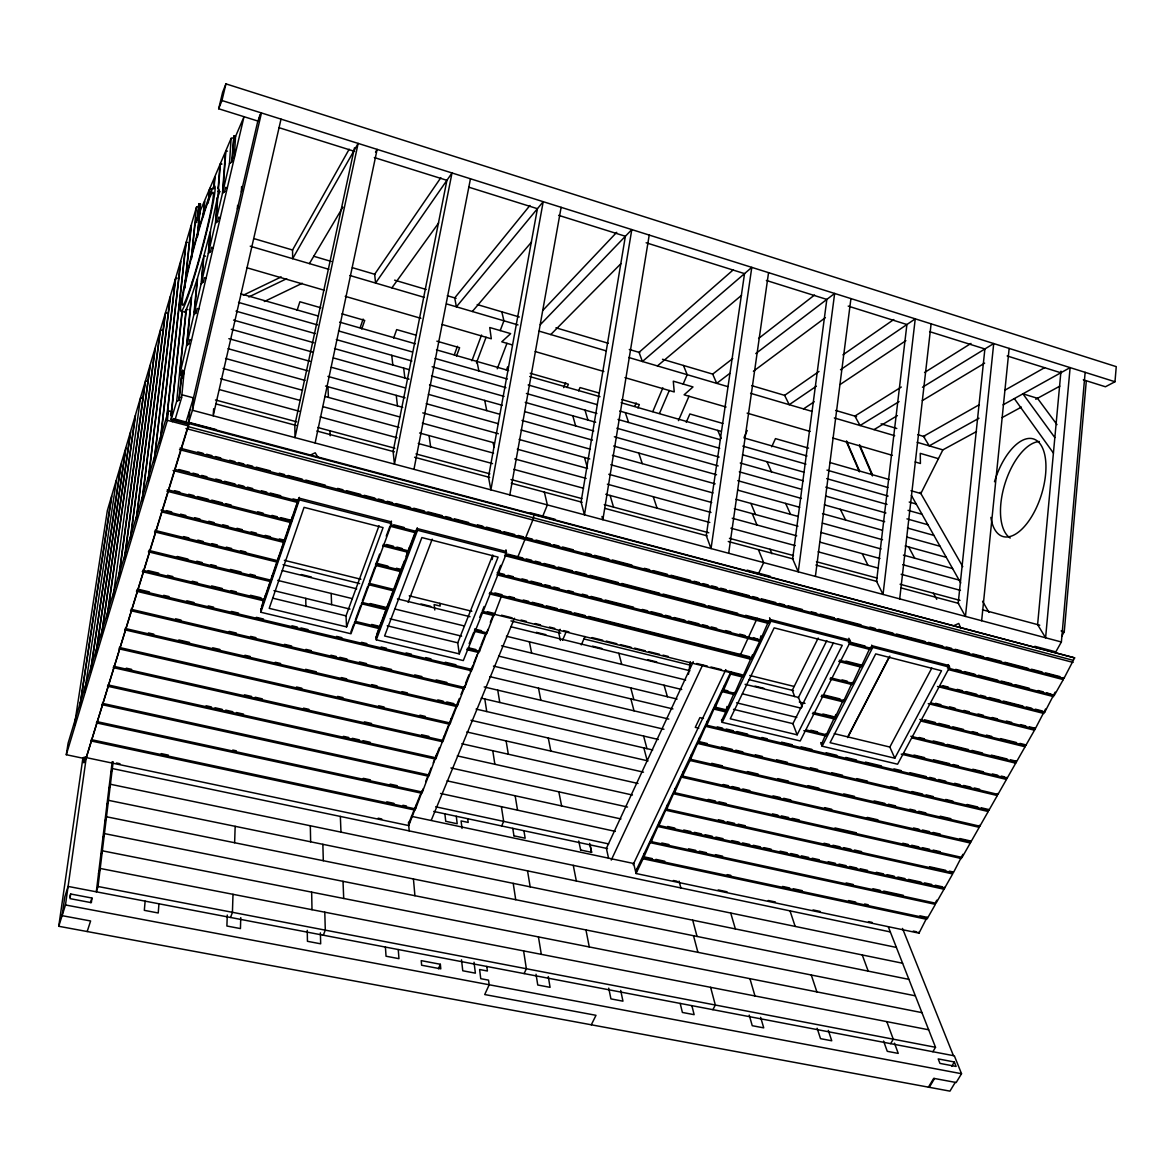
<?xml version="1.0" encoding="UTF-8"?>
<svg xmlns="http://www.w3.org/2000/svg" width="1175" height="1175" viewBox="0 0 1175 1175"><rect width="100%" height="100%" fill="white"/><g stroke="black" fill="none" stroke-linecap="round" stroke-linejoin="round"><path stroke-width="1.5" d="M154.968 530.395L277.887 560.769L278.842 556.26M272.159 576.617L272.159 575.75M148.814 550.414L271.205 580.259L271.205 579.393L264.595 599.544L142.718 570.213M265.55 595.049L260.85 610.471M264.595 599.544L264.595 598.663M260.821 612.248L299.361 499.86L391.672 523.609L350.973 633.766L260.821 612.248L260.865 608.709M240.743 917.631L240.449 928.588L226.892 926.018L227.274 915.046M233.002 894.307L232.43 912.314L230.55 917.469M234.633 842.739L235.162 826.319M241.345 191.995L241.609 186.546M237.394 208.974L237.585 205.434M227.289 187.882L225.644 187.383L224.645 191.628L222.986 191.128L229.463 163.663L231.593 162.062L233.957 135.947L235.543 136.447L234.236 158.375L232.591 157.876L233.957 135.947M229.463 163.663L231.123 138.342L233.12 137.886M213.307 414.026L213.659 408.709M222.986 191.128L225.879 150.679L231.123 138.342M215.95 221.003L222.486 193.258L225.483 151.604L220.386 163.589L215.95 221.003L217.61 221.488L218.623 217.213L220.283 217.698M213.218 247.808L211.544 247.323L210.516 251.656L208.842 251.156L215.451 223.147L217.448 197.415L219.24 193.361M219.299 190.394L218.153 188.176L220.004 164.485L221.943 164.059L220.386 163.589M158.963 903.795L158.228 912.99L144.319 910.346L145.142 901.152M201.659 281.633L208.328 253.33L210.119 231.901L203.936 255.709L201.659 281.633L203.348 282.118L204.377 277.741L206.066 278.225M213.688 188.925L214.672 177.014L209.87 188.308L208.974 198.502M208.842 251.156L210.604 229.933L217.448 197.415M214.07 187.956L215.054 176.118L220.004 164.485M1083.306 379.819L1105.44 386.766L1114.987 381.743L1116.25 366.644L225.938 83.866L222.633 92.223L218.667 108.761L258.838 121.348M179.981 448.13L1063.977 678.386L1074.64 657.868L173.342 418.623L172.417 421.663M194.418 312.418L201.145 283.821L203.481 257.457L197.65 277.535L194.418 312.418L196.108 312.888L197.15 308.482L198.839 308.952M208.283 202.952L209.502 189.175L211.368 188.764L209.87 188.308M1034.808 646.309L1055.811 651.861L1061.378 641.991L1085.142 372.343M1061.627 636.453L1064.256 631.768L1086.317 380.759M947.388 667.943L1054.283 695.424L1063.272 679.605L1063.463 677.534L1063.977 678.386M188.47 425.893L188.617 424.293L171.08 419.666L171.917 411.749L168.422 410.824L68.091 743.217L66.299 754.717L85.878 758.844L188.47 425.893L167.379 420.327L168.422 410.824M216.303 429.624L188.705 422.324L189.807 409.84M930.688 702.87L1035.16 729.029L1045.544 709.039M939.882 685.715L1044.678 712.3L1055.15 692.134M919.819 719.423L1025.731 745.596L1034.485 730.218L1034.661 728.148L1029.359 726.826M187.089 343.511L193.89 314.621L197.209 278.916L191.731 295.792L187.089 343.511L188.793 343.981L189.851 339.516L191.554 340.001M202.996 216.729L204.465 200.998L199.912 211.706L197.488 236.645M203.304 216.508L204.817 200.176L209.502 189.175M910.801 736.255L1016.39 762.017L1025.055 746.771L1025.246 744.715L1019.959 743.408M1060.966 371.153L1037.613 624.615L1045.603 637.79L1070.117 367.613L1003.053 404.861M707.438 720.995L706.821 725.239L997.957 794.403L1006.461 779.436L1006.667 777.38L1007.122 778.276L1015.714 763.177L1015.905 761.121L1010.632 759.843M699.272 738.091L698.67 742.336L988.865 810.383L997.296 795.548L997.502 793.507L997.957 794.403M179.687 374.928L186.561 345.744L191.319 296.981L186.355 309.289L179.687 374.928L181.405 375.398L182.463 370.889L184.181 371.359M197.253 236.175L199.574 212.513L195.138 222.927L191.496 258.72M1074.64 657.868L175.016 419.886L181.611 397.679L184.255 370.522M199.427 214.981L200.484 204.068L199.074 203.642L196.666 222.589M683.174 771.828L682.572 776.058L970.917 841.902L979.216 827.332L979.407 825.291L979.847 826.201L988.219 811.514L988.41 809.472L981.301 807.798M171.168 419.548L176.691 401.351L178.923 400.278L181.449 374.928M178.923 400.278L182.551 370.052M197.444 220.019L199.074 203.642M675.243 788.469L674.626 792.684L962.075 857.442L970.286 843.018L970.491 840.977L959.813 838.539M981.654 620.738L1009.149 348.417M667.385 804.934L666.768 809.149L953.307 872.863L962.913 854.313M176.691 401.351L186.017 309.877L184.798 311.948A64.845 4.45 -75 0 1 183.755 311.375M191.378 257.296L196.489 207.138L198.296 206.257M651.875 837.437L651.258 841.623L935.99 903.281L943.995 889.225L944.201 887.198L944.612 888.138L658.984 825.467L659.601 821.266M636.659 869.338L636.042 873.51L918.982 933.156L927.06 917.337L919.922 915.81M170.977 415.48L182.125 310.45M184.416 288.712L191.143 225.336L186.223 242.094L166.85 418.697M171.242 415.73L182.257 311.669M184.769 287.934L191.525 224.043L196.489 207.138M166.6 418.344L185.856 243.372L180.965 259.983L160.784 437.878M159.932 442.975L180.597 261.247L175.765 277.711L154.38 460.482M899.697 598.883L931.114 323.845M153.94 461.922L175.383 278.974L177.161 278.123L175.765 277.711M839.405 660.218L861.627 665.858L870.264 647.366L870.66 648.218L871.953 645.692L948.724 665.461M821.751 695.189L843.826 700.638L852.301 682.455L852.683 683.336L830.534 677.784M852.683 683.336L861.231 664.991L845.868 661.099M112.198 761.635L96.306 891.81L98.024 886.508L113.167 761.738M148.05 480.457L170.228 296.541L165.484 312.726L142.41 499.39M148.256 480.839L170.595 295.292L175.383 278.974M813.041 712.417L835.043 717.778L843.444 699.757L843.826 700.638M821.413 744.407L825.996 733.876L826.348 734.772L806.109 729.895M826.348 734.772L835.924 714.459M91.944 898.038L91.356 902.679L70.03 898.64L70.676 893.999L91.944 898.038L90.475 902.591M141.984 500.8L165.117 313.96L160.402 329.999L136.417 519.335M136.197 519.144L160.035 331.233L155.364 347.139L130.454 539.281M815.406 576.396L850.935 298.597M130.278 538.855L155.012 348.358L150.385 364.118L124.594 558.83M124.388 558.61L150.033 365.322L145.436 380.964L118.748 578.379M118.587 577.924L145.083 382.154L140.53 397.664L112.991 597.532M489.755 592.45L751.706 658.044L759.696 641.433L760.901 635.866M500.668 565.351L497.407 573.444L760.313 640.155L768.67 621.237L745.67 615.318M723.991 686.273L723.389 690.548L734.742 693.323L742.879 674.891L743.188 675.772L482.191 611.264L484.115 606.506M743.188 675.772L752.617 654.637M757.17 618.27L740.279 655.18L739.971 654.313M715.678 703.722L715.076 707.982L726.385 710.699L734.434 692.428L734.742 693.323M106.866 618.035L135.316 415.392L130.836 430.637L102.137 631.856M107.263 616.699L135.668 414.217L140.178 398.854L141.896 398.031L140.53 397.664M715.076 707.982L723.095 689.666L727.957 690.856M721.641 720.569L725.798 711.933L726.972 706.454M723.389 690.548L731.482 672.071M84.571 757.802L83.851 762.839L85.408 757.816M85.878 758.844L188.617 424.293M955.26 1082.366L949.943 1091.134L58.75 926.282L65.477 904.97L86.436 756.406M728.676 553.263L768.553 272.644M698.67 742.336L706.542 724.343M706.821 725.239L714.782 707.086L726.091 709.803L726.385 710.699M58.75 926.282L82.94 757.728M101.226 636.791L130.498 431.812L126.063 446.926L96.277 652.463M682.572 776.058L690.004 760.489L691.179 755.04M979.847 826.201L690.577 759.285L698.391 741.44L707.277 743.525M95.616 655.577L125.725 448.086L121.319 463.067L90.739 670.866M688.477 674.259L690.312 661.687M666.768 809.149L674.377 791.759M674.626 792.684L682.308 775.133M90.343 672.159L120.981 464.213L116.619 479.077L84.6 692.178M651.258 841.623L658.734 824.527M658.984 825.467L666.519 808.209M636.042 873.51L643.077 858.778L644.238 853.461M650.715 842.769L935.388 904.353L927.457 918.277L643.621 857.647L651.023 840.683M79.738 706.586L111.61 496.1L107.322 510.714L74.436 725.21M79.841 707.144L111.948 494.969L116.281 480.222M649.217 235.073L602.863 519.717L601.967 516.501M467.268 648.336L479.532 651.288L487.919 629.374M474.7 629.888L486.993 632.899L494.381 613.453L487.331 611.705M130.954 609.252L464.815 687.522L471.998 668.59L472.13 669.486L136.858 589.835M492.178 559.564L492.824 555.995M472.13 669.486L480.311 646.896M509.832 494.91L561.121 207.329M113.549 666.254L443.269 740.544L450.275 722.126L450.377 723.051L119.336 647.454M450.377 723.051L458.47 701.916M125.108 628.449L457.56 705.367L465.726 684.056M96.747 721.567L422.354 792.067L429.169 774.119L429.257 775.059L102.284 703.311M429.257 775.059L437.027 753.557L433.222 762.928M107.894 684.878L436.233 757.89L443.166 739.618L443.269 740.544M84.027 757.141L408.738 825.584L416.405 805.551M91.253 739.633L415.509 808.914L423.25 788.689M368.862 583.255L394.403 589.571L401.542 569.523L396.416 568.245M401.116 571.755L375.486 565.351L375.927 563.104L375.985 563.971L401.63 570.389L409.796 546.522M383.197 544.466L408.929 551.002L416.2 530.571L416.303 531.408L390.467 524.77L391.422 521.098M376.147 638.025L381.038 622.926M413.952 469.339L470.455 178.776M354.835 621.267L380.171 627.362L388.117 604.112M361.812 602.364L387.251 608.562L394.315 588.704L394.403 589.571M277.887 560.769L284.629 540.236L279.342 538.914M161.019 510.141L284.629 541.087L292.413 516.662M167.32 489.696L291.459 521.201L298.332 500.256L293.06 498.905M315.12 442.975L377.131 149.401L375.53 152.104M271.205 580.259L277.887 559.917M354.468 147.844L294.822 425.1L294.998 437.614L358.14 143.409L292.663 258.662L292.546 250.011L349.181 149.196M213.189 415.788L281.016 119.13M257.839 121.04L193.478 397.87L186.002 422.207M259.102 118.205L259.939 114.636M231.593 162.062L232.591 157.876M182.624 377.953L244.018 116.707L234.119 139.781M218.667 108.761L221.958 100.521L225.938 83.866M199.03 209.032L200.484 204.068M66.299 754.717L167.379 420.327M170.86 415.245L171.917 411.749M188.705 422.324L192.421 410.251L261.452 112.962L257.619 121.554M69.707 897.039L70.676 893.999M110.729 773.62L112.33 768.553L890.327 931.937M108.82 789.365L110.421 784.268L896.408 947.432M106.852 805.462L108.482 800.337L902.591 963.236M104.839 821.942L106.484 816.772L908.907 979.377M102.783 838.788L104.443 833.604L915.354 995.827M100.683 856.046L102.357 850.817L921.949 1012.63M98.524 873.715L100.213 868.457L928.661 1029.785M87.185 931.54L90.607 920.98L62.099 915.663L64.757 897.039L68.091 886.42L954.35 1055.826L961.532 1073.715L956.186 1082.527L933.714 1078.342L928.426 1087.154M297.084 310.332L299.889 301.755L320.922 307.806M261.452 606.99L298.744 498.215M175.266 469.442L298.347 501.093L299.331 497.363M360.167 327.649L363.119 319.057M361.753 329.029L364.72 320.408L341.94 313.857M393.64 338.165L396.665 329.602L415.891 335.125M346.596 626.892L383.079 527.604L304.061 507.35L269.222 608.356L346.596 626.892L346.008 615.862L379.04 525.695M350.884 631.988L353.763 624.175M355.423 619.666L360.725 605.316M362.414 600.748L367.76 586.237M369.464 581.64L374.884 566.982M376.602 562.326L379.643 554.101M386.252 536.153L389.938 526.18L415.774 532.818M454.27 354.879L457.442 346.287M456.473 356.142L459.601 347.712L436.865 341.161M471.909 360.798L481.559 335.022M476.462 362.855L486.068 337.269M376.646 634.573L404.317 561.062M406.139 556.216L415.935 530.189M416.303 531.408L417.272 527.766M376.279 639.802L417.566 530.278L506.572 553.175L463.317 660.57L376.279 639.802L376.015 636.248M500.212 330.572L503.928 320.79L501.798 311.816M408.107 602.378L432.224 539.178M497.245 368.803L506.954 343.335M506.381 370.198L507.688 366.806M323.301 935.197L325.299 930.145L324.785 912.182M459.278 653.873L498.082 557.097L421.869 537.562L384.592 635.983L459.278 653.873L457.736 642.813L492.78 555.041M563.633 387.633L565.63 382.624M567.04 387.574L568.377 384.21L530.233 373.268M469.148 643.665L473.54 632.767M479.752 617.316L481.647 612.601L493.999 615.656M578.658 390.893L580.009 387.559L599.206 393.052M409.252 821.971L411.323 816.904M411.573 816.287L416.126 805.051M416.303 804.611L421.781 791.127M425.658 781.566L431.24 767.818M437.423 752.587L439.479 747.52M442.138 740.94L444.282 735.668M444.708 734.61L454.593 710.288M455.092 709.054L457.046 704.222M457.339 703.517L459.396 698.435M460.982 694.513L464.287 686.391M465.579 683.204L469.001 674.744M470.25 671.674L472.438 666.284M473.819 662.891L477.256 654.431M480.986 645.222L485.055 635.19M490.298 622.28L493.265 614.98M494.543 614.319L502.004 594.697L494.925 592.92M542.821 516.06L547.374 504.912L544.363 492.119M431.328 820.121L514.474 618.256M634.779 406.3L636.189 402.952M637.908 407.931L639.332 404.567L621.883 399.559M560.152 629.315L558.712 632.693L560.431 640.492M652.801 411.573L662.876 387.853M562.561 640.258L566.159 631.842M659.513 413.394L669.295 390.511M683.174 384.049L687.199 374.678L683.453 365.469M438.393 968.788L440.346 964.278L421.223 960.636L421.634 965.233L440.801 968.861L440.346 964.278M501.666 825.966L503.664 821.384L501.387 806.667M581.331 644.869L584.959 636.498M678.43 420.635L688.991 396.239M686.244 422.31L689.872 413.967L722.889 423.47M744.23 437.056L747.212 430.476M524.138 973.59L526.356 968.743L523.609 950.898M771.711 446.779L775.471 438.613L808.576 448.13M611.25 860.071L702.709 664.844M758.668 573.209L763.677 562.605L758.389 549.606M633.105 864.712L725.842 669.633M730.997 671.571L635.587 871.6L633.663 863.507M505.133 554.248L769.008 622.089L770.257 619.489L849.657 639.934M848.879 638.231L850.421 641.653L800.219 740.97L722.228 722.361L770.918 621.193L769.581 617.786M591.304 1024.791L596.004 1015.317L484.717 994.549L489.211 984.768L488.521 980.141L480.751 978.672L479.606 969.507L487.419 971.005L486.758 966.452M818.197 638.054L792.258 690.312L794.711 696.599M798.178 698.038L826.803 640.639M797.149 734.816L842.24 645.31L774.163 627.861L730.248 718.792L797.149 734.816L792.919 723.668L833.472 642.74M976.528 431.533L942.879 449.863L920.862 493.529L911.007 490.709M948.284 664.595L949.62 667.18L897.597 764.205L822.133 746.198L872.761 647.396L871.688 645.119M848.159 736.093L888.667 657.927M847.66 737.592L889.842 656.179M712.917 1009.678L715.325 1005.022L710.611 987.323M894.792 758.198L941.527 670.763L875.713 653.887L830.064 742.688L894.792 758.198L889.842 747.05L931.79 668.12M935.594 902.327L936.813 900.182M944.612 888.138L952.675 873.95L666.21 810.324M890.679 1043.65L893.264 1039.185L886.802 1021.633M309.407 263.597L342.865 207.167M932.891 1051.728L935.52 1047.292L888.344 926.884M929.278 1087.316L934.551 1078.503M951.691 1066.371L954.35 1061.98L938.193 1058.91L939.941 1063.39L956.127 1066.459L954.35 1061.98M440.816 177.733L374.649 274.26L375.574 283.043L452.008 172.975L394.433 464.125L393.111 451.494L446.911 180.318L374.34 157.567M391.892 287.846L438.657 222.942M529.925 205.478L454.71 297.907L456.399 306.822L543.202 201.689L490.886 489.857L488.492 477.109L537.416 208.695L468.663 187.133M472.321 311.493L531.526 242.05M542.835 310.391L616.743 232.312M540.28 324.726L631.798 229.595L584.474 514.812L581.067 501.975L625.379 236.263L558.624 215.333M550.752 334.567L620.973 263.611M733.185 269.912L639.038 352.353L642.402 361.518L751.794 267.371L711.037 548.563L706.278 535.609L744.539 273.628L646.133 242.77M657.413 365.924L741.543 295.307M186.561 345.744L188.793 343.981M193.89 314.621L196.108 312.888M732.789 358.522L712.696 374.105L716.706 383.358L729.734 373.43M758.595 338.473L814.525 295.043M201.145 283.821L203.348 282.118M208.328 253.33L210.516 251.656M755.775 353.572L834.647 293.456L798.266 571.828L792.626 558.801L826.833 299.419L766.364 280.458M215.451 223.147L217.61 221.488M222.486 193.258L224.645 191.628M753.395 371.256L825.393 317.632M819.019 371.462L784.621 395.358L789.233 404.685L816.375 386.208M842.93 354.85L893.778 319.541M840.492 369.772L915.252 318.851L883.042 594.433L876.565 581.361L906.909 324.52L848.203 306.117M803.538 408.9L814.231 401.762M840.198 384.46L905.866 340.662M901.313 387.03L854.871 416.097L860.071 425.512L899.066 401.6M924.549 372.504L970.991 343.438M922.463 387.251L993.712 343.555L965.453 616.42L958.198 603.274L984.885 348.96L929.587 331.629M874.024 429.624L897.406 415.583M922.331 400.602L984.65 363.148M979.304 404.714L923.491 436.366L929.249 445.854L978.981 418.227M1004.801 390.247L1044.663 367.643M1002.128 417.595L1021.398 407.093M1035.748 399.265L1059.85 386.134M243.254 295.219L281.192 276.933M248.777 296.967L286.656 278.71M264.346 301.52L302.283 283.263M310.259 455.122L315.223 452.786L318.043 457.398M953.865 625.629L958.771 623.44L960.886 628.478M65.477 904.97L961.532 1073.715M98.024 886.508L935.52 1047.292M116.428 762.986L120.012 763.735M378.174 818.197L381.758 818.96M673.393 880.486L676.976 881.235M718.145 889.916L727.09 891.81M768.259 900.491L775.412 902.003M812.997 909.935L820.165 911.447M868.487 921.641L872.056 922.39M913.225 931.07L916.808 931.834M90.857 740.911L415.025 810.104M643.077 858.778L926.84 919.349M513.872 835.807L525.166 838.216L523.918 830.725M580.582 849.995L591.642 852.345L590.056 844.869M411.441 816.317L633.81 863.537M435.646 806.784L608.635 843.914M433.722 811.44L607.504 848.6M161.21 753.601L168.363 755.128M386.781 801.835L393.948 803.362M402.893 805.272L406.477 806.035M652.301 858.602L643.386 856.692L643.621 857.647M655.87 859.366L664.786 861.26M727.237 874.611L730.806 875.375M782.55 886.435L789.673 887.962M793.243 888.726L802.172 890.635M848.556 900.549L855.694 902.077M864.609 903.986L868.178 904.75M440.552 793.477L615.347 831.386M232.753 750.061L236.322 750.825M363.266 778.335L370.419 779.877M390.085 784.136L397.238 785.693M661.76 843.004L668.928 844.561M688.609 848.82L695.762 850.377M699.345 851.155L706.498 852.697M715.457 854.636L722.61 856.193M846.103 882.939L853.256 884.496M872.952 888.755L880.104 890.312M883.688 891.091L903.369 895.35M96.35 722.86L421.869 793.272M667.65 826.48L674.788 828.052M683.718 830.005L690.856 831.577M694.425 832.355L701.548 833.927M705.117 834.705L712.256 836.277M715.825 837.055L722.963 838.627M731.878 840.58L739.016 842.152M742.585 842.93L749.723 844.502M753.293 845.28L760.431 846.852M764 847.63L771.138 849.202M780.053 851.155L787.191 852.727M790.76 853.505L797.898 855.077M801.467 855.855L808.606 857.427M812.175 858.205L819.313 859.777M828.228 861.73L835.366 863.302M838.935 864.08L846.073 865.652M849.643 866.43L856.781 868.002M860.35 868.78L867.488 870.352M876.403 872.305L883.541 873.877M887.11 874.655L894.248 876.227M897.817 877.02L904.956 878.577M908.51 879.37L921.009 882.102M924.578 882.895L931.716 884.452M935.285 885.245L942.409 886.802M101.887 704.618L428.772 776.278M658.426 826.627L943.995 889.225M447.058 780.846L620.958 818.946M206.095 705.764L211.441 706.968M215.01 707.761L222.148 709.347M225.703 710.141L232.841 711.727M236.41 712.52L243.533 714.106M343.408 736.328L348.755 737.518M352.324 738.311L359.447 739.898M363.016 740.691L370.154 742.277M718.424 819.768L723.785 820.958M727.369 821.751L734.537 823.352M738.106 824.145L745.273 825.731M824.013 843.253L829.388 844.458M832.972 845.251L840.125 846.837M843.709 847.63L850.862 849.231M854.445 850.024L861.613 851.625M929.616 866.753L945.728 870.337M949.312 871.13L952.881 871.923M107.483 686.2L435.734 759.123M450.906 767.936L627.553 807.034M457.281 755.892L632.444 795.034M126.268 668.178L131.644 669.383M244.429 694.822L251.597 696.437M255.181 697.245L262.333 698.861M303.517 708.143L308.893 709.347M364.382 721.861L371.55 723.477M421.678 734.786L428.846 736.387M461.804 743.731L638.025 783.475M708.275 799.397L715.413 800.998M718.982 801.805L726.121 803.421M772.504 813.878L777.865 815.083M781.434 815.891L788.572 817.492M792.141 818.299L799.279 819.915M834.955 827.964L856.369 832.781M902.767 843.239L908.113 844.458M911.683 845.251L918.821 846.867M922.39 847.674L929.528 849.275M933.097 850.083L940.235 851.699M113.211 667.606L442.769 741.792M674.068 793.859L961.444 858.558M466.783 731.966L643.503 772.166M470.984 720.29L648.071 760.93M296.482 686.993L301.843 688.212M337.607 696.393L342.983 697.612M378.747 705.778L384.107 707.012M419.872 715.178L425.232 716.412M723.212 784.489L728.559 785.708M732.113 786.516L739.222 788.146M742.791 788.954L749.9 790.584M773.033 795.872L780.141 797.487M783.696 798.31L790.819 799.925M824.615 807.651L831.738 809.281M867.312 817.403L877.989 819.842M913.562 827.978L918.909 829.197M922.463 830.005L929.572 831.636M933.126 832.443L940.25 834.074M118.925 648.806L449.878 724.299M681.999 777.248L970.286 843.018M124.697 629.815L457.046 706.63M690.004 760.489L979.216 827.332M148.447 632.928L153.808 634.162M178.806 639.949L189.527 642.431M212.748 647.807L219.887 649.467M244.899 655.253L250.26 656.487M275.258 662.274L280.619 663.523M305.618 669.309L316.339 671.792M341.352 677.578L346.698 678.827M371.711 684.614L377.072 685.847M402.07 691.634L407.431 692.883M437.79 699.903L443.151 701.152M446.72 701.974L453.873 703.634M711.727 763.324L722.434 765.806M747.418 771.578L758.125 774.061M777.747 778.614L788.454 781.081M808.092 785.634L818.799 788.117M843.782 793.889L854.489 796.371M874.127 800.924L884.834 803.392M888.403 804.229L895.541 805.874M909.817 809.178L915.163 810.427M918.732 811.249L925.871 812.894M940.147 816.199L950.854 818.681M476.081 709.083L652.712 749.973M175.662 618.814L181.023 620.077M229.184 631.372L236.322 633.046M250.598 636.395L255.944 637.643M284.497 644.341L291.635 646.015M305.897 649.364L311.257 650.627M330.88 655.224L336.226 656.472M339.795 657.31L346.933 658.984M359.418 661.922L366.556 663.596M380.832 666.945L391.539 669.456M414.731 674.891L421.869 676.565M436.145 679.914L446.838 682.425M721.523 746.859L732.201 749.371M735.756 750.193L742.864 751.868M755.319 754.791L762.443 756.465M776.675 759.799L787.353 762.311M810.486 767.73L817.594 769.405M831.841 772.739L842.504 775.236M856.751 778.584L867.414 781.081M890.547 786.516L897.671 788.175M911.903 791.524L922.581 794.021M926.135 794.858L933.258 796.533M945.713 799.455L952.822 801.115M967.054 804.464L977.732 806.961M130.528 610.618L464.287 688.8M698.082 743.555L988.219 811.514M481.251 698.156L658.352 739.486M484.173 686.949L663.963 729.249M138.738 589.38L149.431 591.921M163.692 595.314L169.038 596.577M186.854 600.822L193.993 602.511M208.254 605.903L213.6 607.167M231.416 611.411L238.54 613.1M256.37 617.33L263.494 619.034M292.002 625.805L297.348 627.083M300.918 627.92L308.041 629.624M336.564 636.395L341.91 637.673M361.503 642.328L366.85 643.606M381.111 646.984L386.457 648.262M406.065 652.918L411.412 654.196M425.658 657.574L431.005 658.852M445.266 662.245L455.959 664.786M717.249 726.884L722.61 728.162M726.179 729.014L733.317 730.703M736.887 731.555L747.594 734.096M761.885 737.489L767.231 738.767M781.507 742.159L792.229 744.715M801.144 746.83L811.852 749.371M826.143 752.764L836.85 755.319M845.78 757.434L856.487 759.975M865.402 762.105L881.47 765.924M893.969 768.891L901.107 770.594M910.038 772.709L926.091 776.528M929.66 777.38L935.021 778.643M938.59 779.495L945.728 781.199M954.658 783.314L960.019 784.592M963.588 785.443L970.726 787.132M974.295 787.984L979.642 789.262M136.432 591.231L471.601 670.778M706.248 726.473L997.296 795.548M489.784 676.624L668.81 719.071M698.831 728.206L695.277 727.369L699.903 717.617L703.458 718.468M493.441 666.063L672.937 708.951M272.894 598.222L346.008 615.862M387.221 625.805L457.736 642.813M733.508 709.333L792.919 723.668M834.265 733.641L889.842 747.05M148.109 570.609L158.698 573.15M167.526 575.28L172.828 576.558M192.23 581.228L197.532 582.506M211.647 585.914L222.237 588.455M231.064 590.584L236.366 591.862M250.481 595.27L261.07 597.811M371.652 624.454L378.409 626.069M468.898 647.866L475.89 649.555M810.823 730.218L817.565 731.849M913.944 755.055L924.637 757.625M933.552 759.784L949.606 763.647M953.175 764.499L958.521 765.792M972.783 769.228L983.475 771.799M992.39 773.943L997.751 775.236M1001.306 776.102L1004.875 776.954M903.648 753.366L1007.122 778.276M498.817 656.149L677.094 699.066M142.278 571.608L264.125 600.91M354.336 622.618L379.657 628.698M466.754 649.643L478.989 652.595M714.473 709.215L725.798 711.933M803.803 730.703L825.731 735.976M901.225 754.13L1006.461 779.436M273.937 590.643L350.032 609.091M390.027 618.799L461.628 636.145M501.534 645.824L681.735 689.505M736.549 702.797L796.768 717.396M799.279 701.974L805.022 703.384M277.711 580.391L352.412 598.633M394.873 609.002L463.993 625.878M506.396 636.218L685.671 679.987M742.468 693.852L801.071 708.158M177.263 556.465L187.897 559.065M196.768 561.224L202.085 562.517M210.942 564.676L216.259 565.983M230.447 569.434L241.081 572.034M249.937 574.193L255.254 575.5M370.228 603.553L385.473 607.269M474.553 629.007L481.588 630.725M822.838 714.003L832.987 716.486M919.173 737.518L924.461 738.811M933.244 740.955L943.804 743.525M947.314 744.392L968.42 749.533M971.945 750.399L982.491 752.969M991.289 755.114L1007.122 758.977M148.373 551.824L270.735 581.64M361.312 603.715L386.737 609.913M474.157 631.21L486.465 634.206M722.801 691.796L734.14 694.572M812.424 713.636L834.426 718.997M911.918 737.885L1015.714 763.177M154.527 531.834L277.403 562.179M368.363 584.636L393.889 590.937M731.188 674.215L742.585 677.035M821.119 696.423L843.195 701.872M920.936 721.068L1025.055 746.771M283.058 564.676L359.638 583.578M409.252 595.813L471.851 611.264M510.949 620.914L560.71 633.178M583.799 638.892L690.43 665.197M749.077 679.664L793.507 690.621M301.27 574.531L311.419 577.028M420.973 603.965L430.74 606.359M536.343 632.326L545.832 634.662M592.479 646.133L601.791 648.424M647.616 659.704L656.781 661.951M755.011 686.112L763.853 688.286M282.294 570.565L356.701 588.851M397.429 598.868L470.044 616.713M510.772 626.716L689.96 670.763M745.097 684.32L798.471 697.436L802.217 706.998M284.335 560.313L360.916 579.26M749.723 675.463L794.168 686.464M183.535 536.578L188.881 537.9M197.782 540.103L203.113 541.425M212.014 543.628L217.36 544.95M226.261 547.153L231.607 548.475M240.508 550.664L245.839 551.986M501.49 615.201L512.138 617.83M521.01 620.033L526.341 621.355M535.212 623.543L540.529 624.865M549.415 627.053L554.732 628.375M563.603 630.564L568.935 631.886M592.009 637.584L602.658 640.213M606.212 641.095L616.86 643.724M620.4 644.605L631.048 647.249M634.603 648.115L645.251 650.759M648.806 651.626L659.454 654.269M663.008 655.136L668.325 656.458M696.731 663.478L707.379 666.107M710.919 666.989L721.567 669.618M725.122 670.499L741.249 674.494M824.777 695.145L840.052 698.919M924.696 719.849L935.271 722.463M938.796 723.345L949.385 725.959M952.91 726.826L963.5 729.44M972.327 731.628L977.615 732.936M986.442 735.109L991.729 736.431M1000.542 738.605L1016.419 742.527M166.409 510.611L171.697 511.947M180.524 514.151L185.812 515.472M194.639 517.69L199.926 519.012M208.753 521.23L214.056 522.552M222.868 524.77L228.17 526.092M236.983 528.295L242.285 529.631M251.098 531.834L256.4 533.156M265.227 535.374L270.514 536.696M377.63 563.53L387.882 566.1M509.069 596.474L514.474 597.825M523.227 600.014L528.677 601.38M532.231 602.276L542.879 604.934M546.434 605.83L557.082 608.503M560.372 609.326L571.285 612.058M574.516 612.865L585.135 615.524M588.66 616.405L749.621 656.737M842.078 679.899L847.19 681.177M935.579 703.326L940.881 704.648M949.723 706.865L955.04 708.202M963.882 710.42L969.199 711.742M978.041 713.959L983.357 715.296M992.199 717.514L997.502 718.836M1006.358 721.053L1011.66 722.39M1020.517 724.608L1025.819 725.93M162.341 512.036L284.144 542.498M489.211 593.801L751.089 659.322M829.902 679.033L852.051 684.57M928.265 703.649L1034.485 730.218M174.487 490.665L179.804 492.017M188.661 494.264L193.978 495.615M197.517 496.511L208.151 499.213M211.706 500.109L222.339 502.812M225.879 503.708L231.196 505.059M257.78 511.801L263.097 513.152M271.954 515.399L277.271 516.75M280.81 517.646L291.444 520.349L291.459 521.201M386.546 544.495L393.405 546.228M396.827 547.109L401.982 548.417M497.26 572.592L504.339 574.399M507.879 575.295L513.181 576.646M522.023 578.878L527.34 580.23M530.88 581.126L541.499 583.828M545.038 584.724L550.341 586.075M553.88 586.971L559.183 588.322M568.039 590.57L573.341 591.906M582.198 594.153L587.5 595.505M591.04 596.401L601.659 599.103M605.198 599.999L633.501 607.181M642.358 609.428L647.66 610.78M651.2 611.676L661.819 614.378M665.358 615.274L670.661 616.611M674.2 617.521L684.819 620.209M688.359 621.105L698.978 623.808M702.518 624.703L707.82 626.055M711.36 626.951L716.677 628.302M725.518 630.549L730.835 631.886M739.677 634.133L744.979 635.484M753.439 637.628L760.313 640.155M942.996 685.745L948.328 687.096M957.199 689.358L962.531 690.709M966.07 691.605L976.733 694.308M980.273 695.218L985.605 696.569M989.144 697.465L999.808 700.168M1003.347 701.064L1022.882 706.028M1026.421 706.924L1031.753 708.275M1035.307 709.186L1042.401 710.978M166.865 491.165L290.959 522.625M382.668 545.876L408.401 552.397M496.863 574.81L759.696 641.433M838.774 661.481L860.981 667.106M937.459 686.494L1043.987 713.504M299.331 498.2L391.51 521.935M417.36 528.603L506.249 551.486M770.918 621.193L850.421 641.653M872.761 647.396L949.62 667.18M178.864 469.53L189.41 472.247M192.92 473.143L198.193 474.494M201.703 475.405L206.976 476.756M215.759 479.018L221.032 480.369M224.542 481.28L235.088 483.982M238.598 484.893L243.871 486.244M247.382 487.155L252.654 488.506M261.438 490.768L266.71 492.119M270.221 493.03L280.766 495.732M393.831 524.814L404.156 527.472M508.099 554.203L522.758 557.978M526.283 558.889L531.614 560.255M535.154 561.165L540.5 562.546M544.054 563.457L554.703 566.203M558.14 567.084L572.46 570.771M576.014 571.682L586.457 574.369M589.997 575.28L618.3 582.55M621.839 583.461L659.483 593.155M663.038 594.065L704.985 604.846M708.525 605.757L737.636 613.247M849.701 642.079L865.123 646.044M955.701 669.339L960.959 670.69M964.455 671.586L974.971 674.288M978.467 675.199L997.737 680.149M1001.232 681.045L1011.748 683.747M1015.244 684.658L1029.256 688.256M1038.01 690.503L1043.268 691.855M1046.763 692.765L1054.283 695.424M848.365 642.49L870.66 648.218M173.048 470.485L297.848 502.533M504.589 555.628L768.377 623.382M849.437 644.194L870.014 649.481M948.475 669.633L1053.593 696.628M197.752 451.92L203.069 453.315M206.609 454.24L211.926 455.621M215.466 456.546L220.768 457.927M229.624 460.233L234.941 461.613M238.481 462.539L243.798 463.919M247.338 464.845L252.64 466.225M256.179 467.151L270.353 470.837M279.195 473.158L284.512 474.538M288.051 475.464L302.225 479.15M305.764 480.076L325.24 485.143M337.622 488.374L342.938 489.755M346.478 490.68L360.652 494.381M364.191 495.292L374.81 498.068M378.35 498.993L383.667 500.374M387.207 501.299L392.509 502.68M396.063 503.605L410.222 507.292M413.762 508.217L424.381 510.993M427.92 511.903L442.094 515.605M445.633 516.53L450.936 517.911M454.49 518.836L468.649 522.523M477.505 524.828L482.808 526.209M486.347 527.134L500.521 530.821M504.06 531.746L514.679 534.522M518.219 535.447L523.536 536.828M527.076 537.753L532.407 539.134M535.962 540.059L550.164 543.761M553.719 544.686L559.05 546.081M562.605 547.007L573.253 549.783M585.693 553.028L591.025 554.409M594.565 555.334L608.782 559.036M612.337 559.961L631.871 565.058M644.297 568.303L649.628 569.684M653.183 570.609L667.385 574.311M670.94 575.236L690.474 580.332M694.028 581.258L699.36 582.653M702.914 583.578L708.246 584.959M711.8 585.884L717.117 587.28M720.672 588.205L726.003 589.586M729.558 590.511L749.092 595.607M752.646 596.533L757.978 597.913M761.518 598.839L775.735 602.555M779.289 603.48L784.621 604.861M788.161 605.786L802.378 609.487M811.249 611.808L816.581 613.188M820.135 614.114L834.338 617.83M837.893 618.755L860.981 624.762M869.867 627.083L875.199 628.463M878.753 629.389L892.956 633.09M896.51 634.03L924.931 641.433M928.47 642.358L942.688 646.059M946.242 646.984L951.574 648.365M955.113 649.29L969.331 653.006M972.885 653.932L983.534 656.707M987.088 657.633L1001.291 661.334M1004.845 662.259L1027.934 668.281M1031.488 669.207L1042.152 671.982M1045.706 672.908L1059.909 676.609M179.511 449.628L1063.272 679.605M530.38 512.77L555.217 519.35M747.08 570.139L770.227 576.264M188.25 426.657L1073.245 660.335M185.944 428.508L1073.054 662.421M179.848 397.209L181.611 397.679M1061.378 641.991L192.421 410.251L193.478 397.87L182.11 394.815M145.436 380.964L146.802 381.332M215.48 399.97L296.629 421.81M317.647 427.48L394.903 448.262M415.95 453.932L489.857 473.833M510.978 479.518L581.875 498.597M604.258 504.618L708.804 532.76M729.455 538.326L793.492 555.569M816.449 561.738L877.24 578.1M900.094 584.254L960.019 600.396M215.877 403.892L296.32 425.497M316.824 431.005L394.433 451.846M414.599 457.266L489.681 477.432M511.257 483.233L582.183 502.283M605.257 508.481L707.144 535.844M728.25 541.513L793.389 559.006M815.891 565.058L877.196 581.522M901.166 587.955L958.727 603.421M982.418 609.781L1039.787 625.203M1061.113 630.916L1064.256 631.768M219.798 389.703L299.566 411.323M320.173 416.905L396.988 437.717M418.241 443.474L492.56 463.611M513.783 469.354L583.534 488.257M605.771 494.278L709.803 522.464M730.894 528.177L795.255 545.611M818.123 551.809L878.445 568.157M901.137 574.296L960.445 590.364M220.577 378.747L300.11 400.425M322.728 406.594L399.03 427.392M419.593 433.002L493.559 453.168M514.768 458.94L586.178 478.416M607.357 484.188L711.007 512.447M732.231 518.234L796.709 535.815M819.724 542.086L880.002 558.507M902.738 564.705L959.079 580.068M223.074 368.495L302.533 390.291M324.917 396.43L399.617 416.919M422.339 423.147L494.411 442.916M517.264 449.188L587.588 468.472M608.797 474.289L711.727 502.518M734.331 508.716L797.987 526.18M820.811 532.437L881.088 548.975M903.413 555.085L952.617 568.582M225.556 358.478L305.015 380.392M325.534 386.061L402.731 407.358M422.765 412.88L498.362 433.737M519.1 439.465L589.762 458.955M610.78 464.757L713.005 492.957M735.917 499.287L798.236 516.471M822.397 523.139L882.557 539.736M905.147 545.978L946.257 557.317M228.861 338.664L310.127 361.342M331.277 367.246L405.507 387.956M428.405 394.345L499.111 414.07M521.994 420.459L592.479 440.126M613.629 446.03L716.544 474.744M737.768 480.663L801.423 498.435M824.409 504.839L884.672 521.671M907.423 528.016L933.919 535.403M160.402 329.999L161.783 330.395M228.023 348.681L307.791 370.815M327.913 376.397L405.081 397.811M426.202 403.671L498.42 423.72M521.113 430.021L590.012 449.129M612.425 455.357L715.149 483.85M737.768 490.137L799.69 507.306M822.5 513.637L882.352 530.248M906.703 537.004L940.029 546.258M231.284 329.294L312.418 352.059M333.362 357.934L409.047 379.173M429.521 384.915L502.312 405.331M524.579 411.588L593.727 430.99M614.349 436.777L718.175 465.902M739.295 471.836L801.232 489.211M825.863 496.114L885.935 512.976M906.953 518.865L927.912 524.755M165.484 312.726L166.865 313.123M233.561 320.099L313.843 342.748M334.522 348.578L408.929 369.567M431.489 375.927L504.075 396.401M525.225 402.364L595.71 422.251M616.875 428.214L719.129 457.06M740.25 463.023L803.303 480.81M825.761 487.14L887.022 504.413M908.025 510.347L922.023 514.283M186.355 309.289L187.956 309.745M236.028 311.155L315.223 333.612M336.314 339.59L411.896 361.019M432.136 366.762L505.94 387.691M526.4 393.493L596.885 413.468M618.021 419.46L719.746 448.307M742.468 454.754L803.906 472.174M826.671 478.622L888.138 496.056M909.215 502.033L916.236 504.016M241.007 293.882L318.484 316.075M339.619 322.126L415.348 343.805M436.483 349.856L508.613 370.522M529.705 376.558L600.014 396.695M621.12 402.731L721.288 431.416M744.025 437.937L807.005 455.973M829.741 462.48L889.225 479.518M238.51 302.416L317.529 324.932M338.503 330.924L412.322 351.957M435 358.419L507.38 379.04M528.163 384.959L597.164 404.626M619.71 411.044L720.055 439.641M742.835 446.133L805.962 464.125M826.965 470.117L887.903 487.478M246.632 267.68L324.094 290.196M345.215 296.335L420.9 318.322M442.02 324.462L491.312 338.797L489.74 327.517L510.67 333.627L501.754 341.822L512.315 344.892M535.183 351.545L603.832 371.491M624.953 377.63L674.23 391.951L673.29 381.17L693.015 386.942L684.085 394.815L726.091 407.02M747.109 413.13L810.133 431.445M832.884 438.055L892.413 455.357M915.163 461.966L920.422 463.493L920.26 453.359L938.443 458.676M203.936 255.709L205.581 256.179M186.223 242.094L187.633 242.505M254.006 238.628L292.678 250.04M313.754 256.267L331.335 261.467M352.427 267.694L375.266 274.436M394.609 280.149L426.231 289.491M447.322 295.718L456.106 298.318M477.197 304.545L519.277 316.971M555.951 327.81L608.342 343.291M629.301 349.474L639.788 352.573M662.494 359.271L713.181 374.252M751.662 385.62L784.885 395.432M835.601 410.413L856.59 416.611M881.059 423.837L896.804 428.493M917.793 434.691L924.784 436.748M250.216 246.192L328.927 269.339M349.915 275.508L424.102 297.319M446.559 303.928L517.999 324.932M539.105 331.13L606.094 350.84M628.742 357.494L727.692 386.59M750.575 393.317L811.998 411.382M834.338 417.947L894.704 435.705M917.132 442.299L942.879 449.863M218.271 191.026L219.872 191.51M218.227 191.54L219.828 192.024M225.879 150.679L227.451 151.164M278.974 127.664L354.6 151.384M1007.151 355.952L1060.819 372.769M221.958 100.521L1114.987 381.743M1056.986 424.63L1037.496 398.31L1022.911 393.831L1054.842 437.599M1014.333 398.604L1053.417 453.08M920.157 492.296L962.766 566.644M982.579 601.262L988.939 612.351M1044.178 711.433L1044.678 712.3M911.359 495.365L960.739 583.006M1034.661 728.148L1035.16 729.029M1025.246 744.715L1025.731 745.596M908.657 546.933L914.679 558.184M933.479 593.243L936.739 599.323M1015.905 761.121L1016.39 762.017M840.316 509.289L845.648 520.07M862.23 553.675L867.987 565.322M988.41 809.472L988.865 810.383M970.491 840.977L970.917 841.902M961.649 856.516L962.075 857.442M861.231 664.991L861.627 665.858M766.967 461.702L771.505 471.836M785.649 503.414L790.555 514.356M846.499 440.889L859.542 471.028M846.382 441.712L859.424 471.851M859.483 445.751L872.438 475.934M859.557 444.664L872.335 474.465M927.06 917.337L927.457 918.277M750.913 503.414L755.54 514.533M770.022 549.239L771.902 553.763M717.793 430.417L721.156 438.525M752.279 513.637L756.979 524.975M834.676 716.897L835.043 717.778M918.6 932.216L918.982 933.156M902.503 928.426L953.439 1055.649M820.708 742.6L822.133 746.198M768.67 621.237L769.008 622.089M862.259 954.967L868.207 971.123M894.483 1043.165L898.243 1053.402L887.272 1051.317L883.556 1041.05M751.383 657.178L751.706 658.044M625.335 412.66L628.596 422.457M638.759 453.036L642.27 463.626M653.256 496.702L657.075 508.173M790.011 910.875L795.167 926.414M811.279 975L816.875 991.891M828.316 1030.402L831.753 1040.786L820.517 1038.656L817.139 1028.243M721.45 719.967L722.228 722.361M690.312 758.36L690.577 759.285M585.003 410.104L587.926 420.048M610.104 495.453L613.526 507.115M664.051 685.216L667.415 696.731M730.718 913.034L735.374 928.94M749.929 978.672L754.982 995.959M760.651 1017.33L763.735 1027.875L752.25 1025.702L749.224 1015.127M572.798 415.788L575.633 425.908M584.504 457.516L587.148 466.901M630.769 687.918L633.883 699.624M643.606 736.049L646.955 748.637M692.707 920.187L697.039 936.446M618.799 653.271L621.737 664.389M630.872 698.905L634.03 710.816M643.841 747.917L647.234 760.739M679.091 881.162L680.883 887.962M693.514 935.726L697.906 952.323M691.869 1005.653L694.146 1014.671L682.396 1012.453L680.178 1003.421M534.184 514.121L532.848 519.982L517.632 557.464L517.455 556.612M608.591 858.382L606.373 848.365L692.016 664.404A61.717 20.974 -75.9 0 0 693.221 661.687M620.694 990.437L622.956 1001.173L610.927 998.882L608.738 988.131M589.688 843.415L591.554 852.33M578.746 841.006L580.656 850.01M476.977 361.459L478.857 370.918M484.732 400.396L486.758 410.633M493.103 442.564L494.058 447.308M529.396 641.844L531.614 653.109M538.502 688.168L540.867 700.285M548.284 738.032L550.84 751.089M558.83 791.818L561.606 805.947M573.268 865.358L576.337 880.986M585.943 929.924L589.277 946.947M505.926 549.812L506.572 553.175M548.284 976.587L550.076 987.338L537.753 985.002L536.035 974.237M497.745 690.151L499.772 702.474M506.117 740.911L508.305 754.218M515.164 795.769L517.529 810.177M527.546 870.866L530.175 886.846M538.444 936.916L541.308 954.35M486.847 632.018L486.993 632.899M512.755 828.346L513.96 835.822M479.385 650.392L479.532 651.288M484.805 698.978L486.744 711.551M492.78 750.722L494.866 764.293M513.211 883.365L515.722 899.697M472.923 665.109L473.055 666.005M464.683 686.611L464.815 687.522M429.066 435.587L430.637 446.838M457.442 704.457L457.56 705.367M439.788 603.348L440.199 606.065L434.133 604.567L434.809 610.001M467.635 818.696L468.208 822.441L461.085 820.928L462.025 828.448M451.171 718.689L451.288 719.614M403.642 368.069L404.876 377.998M456.282 816.258L457.192 823.748L445.736 821.31L444.884 813.82M474.039 962.252L475.376 973.164L462.759 970.77L461.511 959.843M444.062 736.211L444.179 737.136M391.73 355.305L392.832 365.014M396.254 395.373L397.444 405.904M436.131 756.95L436.233 757.89M408.841 550.15L408.929 551.002M402.496 565.909L402.584 566.776M401.542 569.523L401.63 570.389M422.266 791.113L422.354 792.067M415.421 807.959L415.509 808.914M409.532 821.296L409.62 822.25M408.459 822.382L409.208 830.901M413.438 878.973L414.922 895.717M387.177 607.681L387.251 608.562M380.098 626.481L380.171 627.362M398.266 949.532L398.957 958.668L386.032 956.215L385.429 947.079M327.942 386.722L328.427 397.385M329.984 430.799L330.219 435.778M331.174 593.448L331.629 604.64M340.339 816.434L340.985 832.135M343.012 881.323L343.717 898.464M218.124 187.31L218.153 188.176M322.861 844.311L323.316 860.717M320.393 932.862L320.672 943.819L307.439 941.307L307.248 930.336M305.735 598.354L305.911 606.491M310.317 825.761L310.641 841.814M311.654 892.148L312.007 909.7M298.332 500.256L298.347 501.093M285.598 536.564L285.598 537.401M284.629 540.236L284.629 541.087M994.491 481.735A51.127 24.337 -72.5 0 1 1038.568 442.079A51.127 24.337 -72.5 0 1 1030.901 517.822A51.127 24.337 -72.5 0 1 990.877 517.397M1010.206 538.033A51.039 24.557 -72.5 0 1 1004.669 484.599A51.039 24.557 -72.5 0 1 1039.376 441.521M192.186 281.985A58.383 3.907 -75 0 0 213.204 192.627A58.383 3.907 -75 0 0 188.015 271.484A58.383 3.907 -75 0 0 192.186 281.985M191.642 285.496A64.875 4.348 -75 0 0 214.937 186.34A64.875 4.348 -75 0 0 186.913 274.172A64.875 4.348 -75 0 0 191.642 285.496"/></g></svg>
